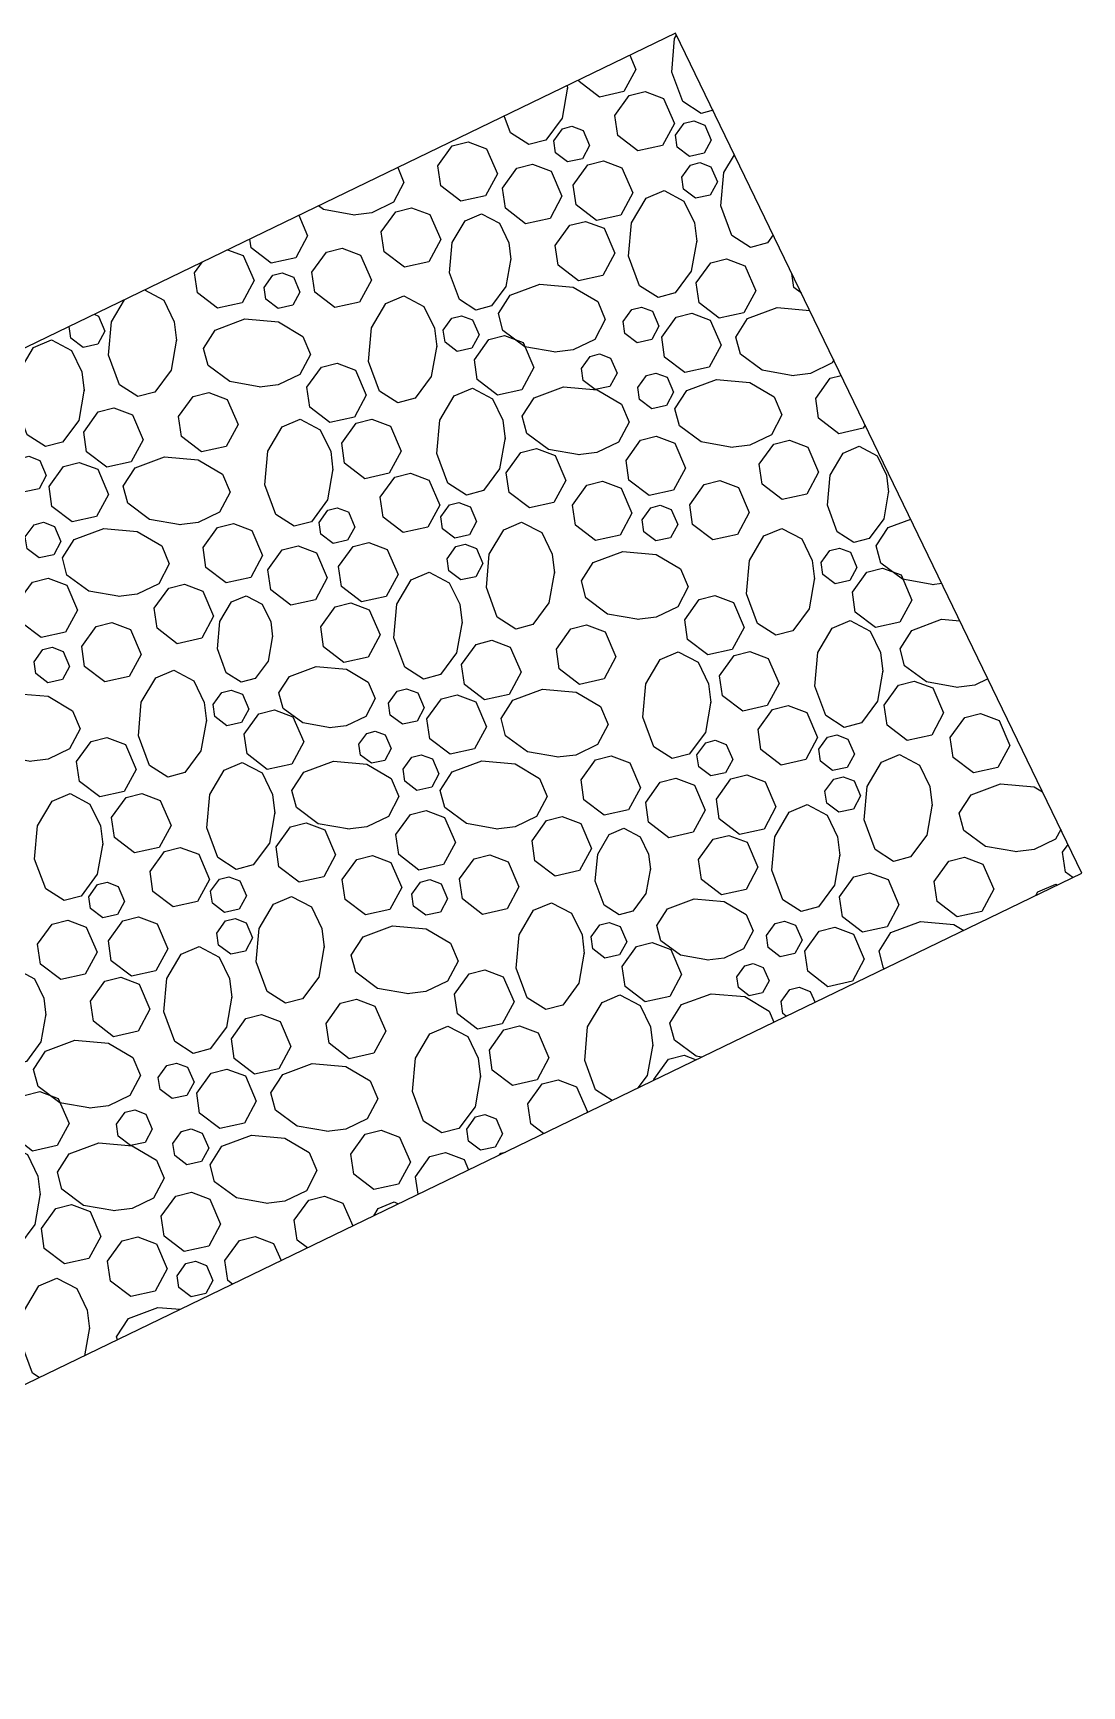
# Model space of a CAD drawing. Header units: inches. Extents: x 3312 to 5850, y 7905 to 11961.
# Drawn here: x 5739.2 to 5750.44, y 11289.97 to 11307.68 of the extents above; entities that cross this region are included whole.
import ezdxf

# ---------------------------------------------------------------- set-up
doc = ezdxf.new("R2010")
doc.units = ezdxf.units.IN
doc.header["$LTSCALE"] = 80
doc.header["$MEASUREMENT"] = 0
doc.layers.add('PAVING', color=7, linetype='Continuous')

# ---------------------------------------------------------------- blocks, each defined once
blk = doc.blocks.new('riprap2')
at = {"layer": 'PAVING', "color": 1, "flags": 128}
blk.add_lwpolyline([(5767.186, 11311.991), (5762.832, 11320.994), (5744.827, 11312.286), (5749.181, 11303.284)], close=True, dxfattribs=at)
for points in [[(5763.233, 11320.166), (5763.105, 11320.133), (5762.908, 11320.259), (5762.79, 11320.576), (5762.821, 11320.935), (5762.843, 11320.971)], [(5762.34, 11320.756), (5762.406, 11320.602), (5762.279, 11320.366), (5762.016, 11320.308), (5761.799, 11320.473), (5761.796, 11320.493)], [(5761.675, 11320.413), (5761.616, 11320.08), (5761.443, 11319.847), (5761.26, 11319.798), (5761.063, 11319.925), (5760.996, 11320.106)], [(5761.671, 11320.432), (5761.675, 11320.398)], [(5762.703, 11320.293), (5762.819, 11320.025), (5762.691, 11319.788), (5762.429, 11319.73), (5762.212, 11319.896), (5762.181, 11320.109), (5762.336, 11320.325), (5762.505, 11320.367), (5762.703, 11320.293)], [(5763.145, 11320.008), (5763.214, 11319.847), (5763.138, 11319.705), (5762.98, 11319.671), (5762.85, 11319.77), (5762.832, 11319.898), (5762.925, 11320.027), (5763.026, 11320.053), (5763.145, 11320.008)], [(5761.84, 11319.95), (5761.909, 11319.789), (5761.833, 11319.647), (5761.675, 11319.613), (5761.545, 11319.712), (5761.527, 11319.84), (5761.62, 11319.969), (5761.721, 11319.995), (5761.84, 11319.95)], [(5760.806, 11319.754), (5760.922, 11319.485), (5760.794, 11319.249), (5760.532, 11319.191), (5760.315, 11319.356), (5760.284, 11319.57), (5760.439, 11319.785), (5760.608, 11319.828), (5760.806, 11319.754)], [(5763.879, 11318.83), (5763.816, 11318.746), (5763.633, 11318.697), (5763.436, 11318.824), (5763.318, 11319.141), (5763.35, 11319.499), (5763.463, 11319.69)], [(5759.854, 11319.553), (5759.921, 11319.394), (5759.809, 11319.18), (5759.577, 11319.068), (5759.376, 11319.044)], [(5761.499, 11319.513), (5761.614, 11319.245), (5761.487, 11319.008), (5761.224, 11318.951), (5761.008, 11319.116), (5760.977, 11319.33), (5761.132, 11319.545), (5761.3, 11319.588), (5761.499, 11319.513)], [(5762.257, 11319.549), (5762.373, 11319.281), (5762.245, 11319.044), (5761.983, 11318.987), (5761.766, 11319.152), (5761.735, 11319.365), (5761.891, 11319.581), (5762.059, 11319.624), (5762.257, 11319.549)], [(5763.211, 11319.56), (5763.281, 11319.399), (5763.204, 11319.257), (5763.047, 11319.223), (5762.917, 11319.322), (5762.899, 11319.45), (5762.992, 11319.579), (5763.092, 11319.605), (5763.211, 11319.56)], [(5763.058, 11318.775), (5762.999, 11318.442), (5762.827, 11318.209), (5762.644, 11318.16), (5762.447, 11318.287), (5762.329, 11318.604), (5762.36, 11318.962), (5762.515, 11319.224), (5762.708, 11319.306), (5762.922, 11319.193), (5763.034, 11318.961), (5763.058, 11318.76)], [(5758.795, 11319.041), (5758.889, 11318.822), (5758.762, 11318.585), (5758.499, 11318.527), (5758.283, 11318.692), (5758.269, 11318.787)], [(5759.391, 11319.044), (5759.058, 11319.103), (5759.004, 11319.142)], [(5760.2, 11319.048), (5760.315, 11318.78), (5760.188, 11318.543), (5759.926, 11318.485), (5759.709, 11318.65), (5759.678, 11318.864), (5759.833, 11319.079), (5760.002, 11319.122), (5760.2, 11319.048)], [(5761.066, 11318.579), (5761.013, 11318.279), (5760.858, 11318.07), (5760.693, 11318.026), (5760.516, 11318.14), (5760.41, 11318.425), (5760.438, 11318.748), (5760.577, 11318.983), (5760.751, 11319.057), (5760.944, 11318.955), (5761.044, 11318.747), (5761.066, 11318.566)], [(5762.065, 11318.902), (5762.181, 11318.634), (5762.053, 11318.397), (5761.791, 11318.34), (5761.574, 11318.505), (5761.543, 11318.718), (5761.699, 11318.934), (5761.867, 11318.976), (5762.065, 11318.902)], [(5758.032, 11318.672), (5758.199, 11318.609)], [(5759.456, 11318.615), (5759.572, 11318.346), (5759.445, 11318.11), (5759.182, 11318.052), (5758.965, 11318.217), (5758.935, 11318.431), (5759.09, 11318.646), (5759.258, 11318.689), (5759.456, 11318.615)], [(5758.2, 11318.609), (5758.315, 11318.341), (5758.188, 11318.104), (5757.925, 11318.047), (5757.709, 11318.212), (5757.678, 11318.425), (5757.761, 11318.542)], [(5763.575, 11318.502), (5763.691, 11318.233), (5763.563, 11317.997), (5763.3, 11317.939), (5763.084, 11318.104), (5763.053, 11318.317), (5763.208, 11318.533), (5763.377, 11318.576), (5763.575, 11318.501)], [(5758.737, 11318.38), (5758.806, 11318.219), (5758.73, 11318.077), (5758.572, 11318.042), (5758.442, 11318.141), (5758.423, 11318.269), (5758.517, 11318.398), (5758.617, 11318.424), (5758.737, 11318.379)], [(5761.549, 11317.574), (5761.215, 11317.632), (5760.982, 11317.805), (5760.934, 11317.988), (5761.061, 11318.185), (5761.378, 11318.303), (5761.736, 11318.271), (5761.997, 11318.117), (5762.079, 11317.924), (5761.966, 11317.71), (5761.735, 11317.598), (5761.534, 11317.573)], [(5764.18, 11318.208), (5764.1, 11318.269), (5764.079, 11318.416)], [(5757.484, 11317.713), (5757.425, 11317.38), (5757.253, 11317.147), (5757.07, 11317.099), (5756.872, 11317.225), (5756.755, 11317.542), (5756.786, 11317.901), (5756.926, 11318.137)], [(5757.14, 11318.241), (5757.348, 11318.131), (5757.459, 11317.9), (5757.484, 11317.698)], [(5760.272, 11317.646), (5760.213, 11317.313), (5760.04, 11317.08), (5759.857, 11317.031), (5759.66, 11317.158), (5759.542, 11317.475), (5759.573, 11317.834), (5759.728, 11318.095), (5759.921, 11318.177), (5760.135, 11318.064), (5760.247, 11317.832), (5760.272, 11317.631)], [(5756.648, 11317.962), (5756.717, 11317.801), (5756.64, 11317.659), (5756.483, 11317.624), (5756.353, 11317.723), (5756.335, 11317.851)], [(5756.6, 11317.98), (5756.648, 11317.962)], [(5758.388, 11317.201), (5758.055, 11317.259), (5757.822, 11317.432), (5757.774, 11317.615), (5757.9, 11317.812), (5758.217, 11317.93), (5758.576, 11317.898), (5758.837, 11317.744), (5758.919, 11317.551), (5758.806, 11317.336), (5758.575, 11317.225), (5758.373, 11317.201)], [(5760.656, 11317.921), (5760.726, 11317.76), (5760.649, 11317.618), (5760.492, 11317.583), (5760.362, 11317.682), (5760.343, 11317.81), (5760.436, 11317.94), (5760.538, 11317.965), (5760.656, 11317.921)], [(5762.584, 11318.013), (5762.653, 11317.852), (5762.576, 11317.71), (5762.419, 11317.675), (5762.289, 11317.774), (5762.27, 11317.902), (5762.364, 11318.032), (5762.465, 11318.057), (5762.584, 11318.013)], [(5763.204, 11317.918), (5763.32, 11317.65), (5763.192, 11317.413), (5762.93, 11317.355), (5762.713, 11317.52), (5762.683, 11317.734), (5762.838, 11317.949), (5763.006, 11317.992), (5763.204, 11317.918)], [(5764.092, 11317.322), (5763.759, 11317.381), (5763.526, 11317.554), (5763.477, 11317.737), (5763.604, 11317.934), (5763.921, 11318.052), (5764.27, 11318.021)], [(5761.198, 11317.677), (5761.314, 11317.409), (5761.186, 11317.172), (5760.924, 11317.115), (5760.707, 11317.28), (5760.677, 11317.493), (5760.832, 11317.709), (5761, 11317.752), (5761.198, 11317.677)], [(5756.494, 11317.177), (5756.436, 11316.844), (5756.263, 11316.61), (5756.08, 11316.562), (5755.883, 11316.688), (5755.765, 11317.006), (5755.797, 11317.364), (5755.951, 11317.625), (5756.144, 11317.707), (5756.358, 11317.594), (5756.47, 11317.363), (5756.494, 11317.162)], [(5759.403, 11317.383), (5759.518, 11317.114), (5759.391, 11316.878), (5759.128, 11316.82), (5758.912, 11316.985), (5758.881, 11317.198), (5759.036, 11317.414), (5759.205, 11317.457), (5759.403, 11317.383)], [(5762.136, 11317.511), (5762.205, 11317.35), (5762.129, 11317.208), (5761.971, 11317.173), (5761.841, 11317.272), (5761.823, 11317.4), (5761.916, 11317.529), (5762.017, 11317.555), (5762.136, 11317.511)], [(5764.527, 11317.491), (5764.51, 11317.459), (5764.278, 11317.347), (5764.077, 11317.322)], [(5762.74, 11317.305), (5762.81, 11317.145), (5762.733, 11317.002), (5762.576, 11316.968), (5762.446, 11317.067), (5762.428, 11317.195), (5762.521, 11317.324), (5762.622, 11317.35), (5762.74, 11317.305)], [(5763.44, 11316.554), (5763.107, 11316.612), (5762.874, 11316.785), (5762.825, 11316.968), (5762.952, 11317.165), (5763.269, 11317.283), (5763.627, 11317.251), (5763.889, 11317.097), (5763.971, 11316.904), (5763.858, 11316.69), (5763.627, 11316.578), (5763.425, 11316.553)], [(5764.863, 11316.795), (5764.843, 11316.759), (5764.581, 11316.701), (5764.364, 11316.866), (5764.334, 11317.079), (5764.489, 11317.295), (5764.607, 11317.325)], [(5758.028, 11317.068), (5758.143, 11316.8), (5758.016, 11316.563), (5757.753, 11316.505), (5757.536, 11316.67), (5757.506, 11316.884), (5757.661, 11317.099), (5757.829, 11317.142), (5758.028, 11317.068)], [(5761.005, 11316.659), (5760.946, 11316.325), (5760.773, 11316.093), (5760.59, 11316.044), (5760.393, 11316.171), (5760.275, 11316.487), (5760.307, 11316.846), (5760.461, 11317.107), (5760.654, 11317.189), (5760.869, 11317.076), (5760.98, 11316.845), (5761.005, 11316.644)], [(5761.803, 11316.473), (5761.47, 11316.532), (5761.237, 11316.704), (5761.188, 11316.887), (5761.315, 11317.085), (5761.632, 11317.202), (5761.99, 11317.171), (5762.252, 11317.016), (5762.333, 11316.824), (5762.221, 11316.609), (5761.989, 11316.498), (5761.788, 11316.473)], [(5757.011, 11316.903), (5757.127, 11316.635), (5756.999, 11316.398), (5756.737, 11316.341), (5756.52, 11316.506), (5756.49, 11316.719), (5756.645, 11316.935), (5756.813, 11316.978), (5757.011, 11316.903)], [(5759.16, 11316.324), (5759.101, 11315.991), (5758.929, 11315.758), (5758.746, 11315.71), (5758.549, 11315.836), (5758.431, 11316.153), (5758.463, 11316.512), (5758.617, 11316.773), (5758.81, 11316.855), (5759.024, 11316.742), (5759.136, 11316.511), (5759.16, 11316.309)], [(5759.776, 11316.782), (5759.891, 11316.514), (5759.764, 11316.277), (5759.501, 11316.219), (5759.285, 11316.384), (5759.254, 11316.598), (5759.409, 11316.813), (5759.578, 11316.856), (5759.776, 11316.782)], [(5762.823, 11316.599), (5762.939, 11316.331), (5762.811, 11316.095), (5762.549, 11316.037), (5762.332, 11316.202), (5762.301, 11316.415), (5762.457, 11316.631), (5762.625, 11316.674), (5762.823, 11316.6)], [(5761.54, 11316.467), (5761.655, 11316.199), (5761.528, 11315.962), (5761.265, 11315.905), (5761.049, 11316.07), (5761.018, 11316.283), (5761.173, 11316.499), (5761.341, 11316.542), (5761.54, 11316.467)], [(5764.249, 11316.558), (5764.365, 11316.289), (5764.237, 11316.053), (5763.975, 11315.995), (5763.758, 11316.16), (5763.727, 11316.374), (5763.883, 11316.589), (5764.051, 11316.632), (5764.249, 11316.558)], [(5765.115, 11316.089), (5765.062, 11315.789), (5764.907, 11315.579), (5764.743, 11315.536), (5764.565, 11315.649), (5764.459, 11315.935), (5764.487, 11316.258), (5764.626, 11316.493), (5764.8, 11316.566), (5764.993, 11316.465), (5765.093, 11316.257), (5765.115, 11316.075)], [(5756.02, 11316.414), (5756.089, 11316.253), (5756.013, 11316.111), (5755.855, 11316.077), (5755.725, 11316.176), (5755.707, 11316.304), (5755.8, 11316.433), (5755.901, 11316.459), (5756.02, 11316.414)], [(5756.64, 11316.32), (5756.756, 11316.051), (5756.628, 11315.815), (5756.366, 11315.757), (5756.149, 11315.922), (5756.119, 11316.136), (5756.274, 11316.351), (5756.442, 11316.394), (5756.64, 11316.32)], [(5757.528, 11315.724), (5757.195, 11315.783), (5756.962, 11315.955), (5756.914, 11316.138), (5757.04, 11316.336), (5757.357, 11316.453), (5757.716, 11316.422), (5757.977, 11316.268), (5758.059, 11316.074), (5757.946, 11315.86), (5757.715, 11315.749), (5757.513, 11315.724)], [(5760.188, 11316.205), (5760.304, 11315.936), (5760.176, 11315.7), (5759.914, 11315.642), (5759.697, 11315.807), (5759.667, 11316.02), (5759.822, 11316.236), (5759.99, 11316.279), (5760.188, 11316.204)], [(5762.249, 11316.119), (5762.364, 11315.851), (5762.237, 11315.614), (5761.974, 11315.556), (5761.758, 11315.721), (5761.727, 11315.935), (5761.882, 11316.151), (5762.05, 11316.193), (5762.249, 11316.119)], [(5763.506, 11316.125), (5763.621, 11315.856), (5763.494, 11315.62), (5763.231, 11315.562), (5763.014, 11315.727), (5762.984, 11315.94), (5763.139, 11316.156), (5763.307, 11316.199), (5763.506, 11316.125)], [(5759.326, 11315.862), (5759.395, 11315.701), (5759.318, 11315.559), (5759.161, 11315.524), (5759.031, 11315.623), (5759.012, 11315.751), (5759.105, 11315.881), (5759.206, 11315.906), (5759.325, 11315.862)], [(5760.63, 11315.92), (5760.7, 11315.759), (5760.623, 11315.617), (5760.465, 11315.582), (5760.335, 11315.681), (5760.317, 11315.809), (5760.41, 11315.938), (5760.511, 11315.964), (5760.63, 11315.919)], [(5762.786, 11315.889), (5762.855, 11315.728), (5762.779, 11315.586), (5762.621, 11315.552), (5762.491, 11315.651), (5762.473, 11315.779), (5762.566, 11315.908), (5762.667, 11315.934), (5762.786, 11315.889)], [(5756.177, 11315.707), (5756.246, 11315.546), (5756.17, 11315.404), (5756.012, 11315.37), (5755.882, 11315.468), (5755.864, 11315.597), (5755.957, 11315.726), (5756.058, 11315.752), (5756.177, 11315.707)], [(5756.876, 11314.955), (5756.543, 11315.014), (5756.31, 11315.186), (5756.261, 11315.37), (5756.388, 11315.567), (5756.705, 11315.685), (5757.064, 11315.653), (5757.325, 11315.499), (5757.407, 11315.306), (5757.294, 11315.092), (5757.063, 11314.98), (5756.861, 11314.955)], [(5758.291, 11315.665), (5758.407, 11315.397), (5758.28, 11315.16), (5758.017, 11315.103), (5757.8, 11315.268), (5757.77, 11315.481), (5757.925, 11315.697), (5758.093, 11315.74), (5758.291, 11315.665)], [(5761.533, 11315.223), (5761.474, 11314.89), (5761.302, 11314.657), (5761.119, 11314.608), (5760.921, 11314.735), (5760.804, 11315.052), (5760.835, 11315.411), (5760.99, 11315.672), (5761.182, 11315.754), (5761.397, 11315.641), (5761.508, 11315.41), (5761.533, 11315.208)], [(5764.321, 11315.156), (5764.262, 11314.823), (5764.089, 11314.59), (5763.906, 11314.541), (5763.709, 11314.668), (5763.591, 11314.985), (5763.623, 11315.343), (5763.777, 11315.605), (5763.97, 11315.686), (5764.184, 11315.574), (5764.296, 11315.342), (5764.321, 11315.141)], [(5765.598, 11315.083), (5765.265, 11315.142), (5765.032, 11315.314), (5764.983, 11315.498), (5765.11, 11315.695), (5765.352, 11315.785)], [(5758.984, 11315.425), (5759.1, 11315.157), (5758.972, 11314.92), (5758.71, 11314.863), (5758.493, 11315.027), (5758.462, 11315.241), (5758.617, 11315.457), (5758.786, 11315.499), (5758.984, 11315.425)], [(5759.743, 11315.461), (5759.858, 11315.192), (5759.731, 11314.956), (5759.468, 11314.898), (5759.252, 11315.063), (5759.221, 11315.277), (5759.376, 11315.492), (5759.544, 11315.535), (5759.742, 11315.461)], [(5760.697, 11315.472), (5760.766, 11315.31), (5760.69, 11315.169), (5760.532, 11315.134), (5760.402, 11315.233), (5760.384, 11315.361), (5760.477, 11315.491), (5760.578, 11315.516), (5760.697, 11315.472)], [(5762.438, 11314.71), (5762.104, 11314.769), (5761.871, 11314.941), (5761.823, 11315.125), (5761.949, 11315.322), (5762.266, 11315.439), (5762.625, 11315.408), (5762.886, 11315.254), (5762.968, 11315.061), (5762.855, 11314.846), (5762.624, 11314.735), (5762.422, 11314.71)], [(5764.706, 11315.43), (5764.775, 11315.269), (5764.698, 11315.127), (5764.541, 11315.093), (5764.411, 11315.192), (5764.392, 11315.32), (5764.486, 11315.449), (5764.587, 11315.475), (5764.705, 11315.43)], [(5765.248, 11315.187), (5765.363, 11314.919), (5765.236, 11314.682), (5764.973, 11314.624), (5764.756, 11314.789), (5764.726, 11315.003), (5764.881, 11315.219), (5765.049, 11315.261), (5765.248, 11315.187)], [(5756.307, 11315.079), (5756.423, 11314.811), (5756.295, 11314.574), (5756.033, 11314.517), (5755.816, 11314.682), (5755.785, 11314.895), (5755.941, 11315.111), (5756.109, 11315.154), (5756.307, 11315.079)], [(5757.767, 11315.014), (5757.882, 11314.746), (5757.755, 11314.509), (5757.492, 11314.451), (5757.276, 11314.617), (5757.245, 11314.83), (5757.4, 11315.045), (5757.568, 11315.088), (5757.767, 11315.014)], [(5760.544, 11314.686), (5760.485, 11314.353), (5760.313, 11314.12), (5760.129, 11314.072), (5759.932, 11314.198), (5759.814, 11314.515), (5759.846, 11314.874), (5760, 11315.135), (5760.193, 11315.217), (5760.407, 11315.104), (5760.519, 11314.873), (5760.544, 11314.671)], [(5765.685, 11315.096), (5765.583, 11315.083)], [(5758.513, 11314.535), (5758.465, 11314.265), (5758.326, 11314.077), (5758.177, 11314.038), (5758.017, 11314.14), (5757.922, 11314.396), (5757.948, 11314.687), (5758.073, 11314.899), (5758.229, 11314.965), (5758.402, 11314.874), (5758.493, 11314.686), (5758.513, 11314.523)], [(5763.452, 11314.892), (5763.567, 11314.624), (5763.44, 11314.387), (5763.177, 11314.33), (5762.961, 11314.495), (5762.93, 11314.708), (5763.085, 11314.924), (5763.254, 11314.967), (5763.452, 11314.892)], [(5759.55, 11314.813), (5759.666, 11314.545), (5759.538, 11314.308), (5759.276, 11314.251), (5759.059, 11314.416), (5759.029, 11314.63), (5759.184, 11314.845), (5759.352, 11314.888), (5759.55, 11314.813)], [(5756.99, 11314.604), (5757.105, 11314.336), (5756.978, 11314.099), (5756.715, 11314.041), (5756.499, 11314.206), (5756.468, 11314.42), (5756.623, 11314.636), (5756.791, 11314.678), (5756.99, 11314.604)], [(5762.077, 11314.578), (5762.192, 11314.309), (5762.065, 11314.073), (5761.802, 11314.015), (5761.586, 11314.18), (5761.555, 11314.393), (5761.71, 11314.609), (5761.878, 11314.652), (5762.077, 11314.578)], [(5765.054, 11314.168), (5764.995, 11313.835), (5764.823, 11313.602), (5764.64, 11313.554), (5764.442, 11313.68), (5764.325, 11313.997), (5764.356, 11314.356), (5764.511, 11314.617), (5764.703, 11314.699), (5764.918, 11314.586), (5765.029, 11314.355), (5765.054, 11314.153)], [(5765.852, 11313.983), (5765.519, 11314.041), (5765.286, 11314.214), (5765.238, 11314.397), (5765.364, 11314.594), (5765.681, 11314.712), (5765.879, 11314.695)], [(5756.27, 11314.369), (5756.339, 11314.208), (5756.263, 11314.066), (5756.105, 11314.031), (5755.975, 11314.13), (5755.957, 11314.258), (5756.05, 11314.388), (5756.151, 11314.414), (5756.27, 11314.369)], [(5761.06, 11314.413), (5761.176, 11314.145), (5761.049, 11313.908), (5760.786, 11313.85), (5760.569, 11314.015), (5760.539, 11314.229), (5760.694, 11314.444), (5760.862, 11314.487), (5761.06, 11314.413)], [(5759.135, 11313.55), (5758.836, 11313.603), (5758.626, 11313.758), (5758.582, 11313.923), (5758.696, 11314.1), (5758.981, 11314.206), (5759.304, 11314.178), (5759.539, 11314.039), (5759.613, 11313.865), (5759.511, 11313.672), (5759.303, 11313.572), (5759.122, 11313.55)], [(5763.209, 11313.834), (5763.151, 11313.501), (5762.978, 11313.268), (5762.795, 11313.219), (5762.598, 11313.346), (5762.48, 11313.663), (5762.512, 11314.021), (5762.666, 11314.283), (5762.859, 11314.365), (5763.073, 11314.252), (5763.185, 11314.021), (5763.209, 11313.819)], [(5763.825, 11314.291), (5763.941, 11314.023), (5763.813, 11313.787), (5763.551, 11313.729), (5763.334, 11313.894), (5763.303, 11314.107), (5763.458, 11314.323), (5763.627, 11314.366), (5763.825, 11314.291)], [(5757.805, 11313.635), (5757.746, 11313.302), (5757.573, 11313.069), (5757.39, 11313.021), (5757.193, 11313.147), (5757.075, 11313.464), (5757.107, 11313.823), (5757.261, 11314.084), (5757.454, 11314.166), (5757.669, 11314.053), (5757.78, 11313.822), (5757.805, 11313.62)], [(5765.589, 11313.977), (5765.704, 11313.709), (5765.577, 11313.472), (5765.314, 11313.415), (5765.098, 11313.579), (5765.067, 11313.793), (5765.222, 11314.008), (5765.39, 11314.051), (5765.589, 11313.977)], [(5766.178, 11314.075), (5766.039, 11314.007), (5765.837, 11313.983)], [(5755.921, 11313.19), (5755.588, 11313.248), (5755.356, 11313.421), (5755.307, 11313.604), (5755.434, 11313.801), (5755.75, 11313.919), (5756.109, 11313.887), (5756.37, 11313.733), (5756.452, 11313.54), (5756.339, 11313.326), (5756.108, 11313.214), (5755.906, 11313.19)], [(5758.19, 11313.91), (5758.259, 11313.749), (5758.182, 11313.607), (5758.025, 11313.572), (5757.895, 11313.671), (5757.877, 11313.799), (5757.97, 11313.929), (5758.071, 11313.954), (5758.19, 11313.91)], [(5760.069, 11313.924), (5760.138, 11313.763), (5760.062, 11313.621), (5759.904, 11313.587), (5759.774, 11313.686), (5759.756, 11313.814), (5759.849, 11313.943), (5759.95, 11313.969), (5760.069, 11313.924)], [(5760.69, 11313.829), (5760.805, 11313.561), (5760.678, 11313.324), (5760.415, 11313.267), (5760.198, 11313.432), (5760.168, 11313.645), (5760.323, 11313.861), (5760.491, 11313.904), (5760.69, 11313.829)], [(5761.577, 11313.234), (5761.244, 11313.292), (5761.011, 11313.465), (5760.963, 11313.648), (5761.089, 11313.845), (5761.406, 11313.963), (5761.765, 11313.931), (5762.026, 11313.777), (5762.108, 11313.584), (5761.995, 11313.37), (5761.764, 11313.258), (5761.562, 11313.234)], [(5758.732, 11313.667), (5758.847, 11313.398), (5758.72, 11313.161), (5758.457, 11313.104), (5758.24, 11313.269), (5758.21, 11313.482), (5758.365, 11313.698), (5758.533, 11313.741), (5758.732, 11313.666)], [(5764.238, 11313.714), (5764.353, 11313.446), (5764.226, 11313.209), (5763.963, 11313.151), (5763.746, 11313.317), (5763.716, 11313.53), (5763.871, 11313.746), (5764.039, 11313.788), (5764.237, 11313.714)], [(5766.298, 11313.629), (5766.413, 11313.36), (5766.286, 11313.124), (5766.024, 11313.066), (5765.807, 11313.231), (5765.776, 11313.445), (5765.931, 11313.66), (5766.1, 11313.703), (5766.298, 11313.629)], [(5759.721, 11313.473), (5759.784, 11313.328), (5759.715, 11313.201), (5759.573, 11313.169), (5759.456, 11313.258), (5759.439, 11313.374), (5759.523, 11313.49), (5759.614, 11313.513), (5759.721, 11313.473)], [(5756.936, 11313.372), (5757.052, 11313.103), (5756.924, 11312.867), (5756.661, 11312.809), (5756.445, 11312.974), (5756.414, 11313.187), (5756.569, 11313.403), (5756.738, 11313.446), (5756.936, 11313.372)], [(5763.375, 11313.372), (5763.444, 11313.21), (5763.367, 11313.068), (5763.21, 11313.034), (5763.08, 11313.133), (5763.061, 11313.261), (5763.155, 11313.39), (5763.255, 11313.416), (5763.374, 11313.371)], [(5764.679, 11313.429), (5764.749, 11313.268), (5764.672, 11313.126), (5764.515, 11313.092), (5764.385, 11313.191), (5764.366, 11313.319), (5764.459, 11313.448), (5764.56, 11313.474), (5764.679, 11313.429)], [(5758.538, 11312.648), (5758.479, 11312.315), (5758.307, 11312.082), (5758.124, 11312.033), (5757.926, 11312.16), (5757.809, 11312.477), (5757.84, 11312.835), (5757.995, 11313.097), (5758.187, 11313.178), (5758.402, 11313.066), (5758.513, 11312.834), (5758.538, 11312.633)], [(5759.336, 11312.462), (5759.003, 11312.521), (5758.77, 11312.694), (5758.721, 11312.877), (5758.848, 11313.074), (5759.165, 11313.192), (5759.524, 11313.16), (5759.785, 11313.006), (5759.867, 11312.813), (5759.754, 11312.599), (5759.523, 11312.487), (5759.321, 11312.462)], [(5760.226, 11313.217), (5760.295, 11313.056), (5760.219, 11312.914), (5760.061, 11312.879), (5759.931, 11312.978), (5759.913, 11313.106), (5760.006, 11313.236), (5760.107, 11313.261), (5760.226, 11313.217)], [(5760.925, 11312.465), (5760.592, 11312.524), (5760.359, 11312.696), (5760.311, 11312.879), (5760.437, 11313.077), (5760.754, 11313.194), (5761.113, 11313.163), (5761.374, 11313.008), (5761.456, 11312.815), (5761.343, 11312.601), (5761.112, 11312.489), (5760.91, 11312.465)], [(5762.341, 11313.175), (5762.456, 11312.907), (5762.329, 11312.67), (5762.066, 11312.612), (5761.849, 11312.777), (5761.819, 11312.991), (5761.974, 11313.206), (5762.142, 11313.249), (5762.34, 11313.175)], [(5765.582, 11312.733), (5765.524, 11312.4), (5765.351, 11312.167), (5765.168, 11312.118), (5764.97, 11312.245), (5764.853, 11312.562), (5764.885, 11312.92), (5765.039, 11313.181), (5765.232, 11313.263), (5765.446, 11313.15), (5765.558, 11312.919), (5765.582, 11312.718)], [(5763.033, 11312.935), (5763.149, 11312.666), (5763.021, 11312.43), (5762.759, 11312.372), (5762.542, 11312.537), (5762.512, 11312.751), (5762.666, 11312.966), (5762.835, 11313.009), (5763.033, 11312.935)], [(5763.792, 11312.97), (5763.907, 11312.702), (5763.78, 11312.465), (5763.518, 11312.408), (5763.3, 11312.573), (5763.27, 11312.786), (5763.425, 11313.002), (5763.594, 11313.045), (5763.791, 11312.97)], [(5764.746, 11312.981), (5764.815, 11312.82), (5764.739, 11312.678), (5764.582, 11312.644), (5764.451, 11312.743), (5764.433, 11312.871), (5764.526, 11313), (5764.627, 11313.026), (5764.746, 11312.981)], [(5756.693, 11312.314), (5756.635, 11311.98), (5756.462, 11311.747), (5756.279, 11311.699), (5756.082, 11311.826), (5755.964, 11312.142), (5755.996, 11312.501), (5756.15, 11312.762), (5756.343, 11312.844), (5756.557, 11312.731), (5756.669, 11312.5), (5756.694, 11312.299)], [(5757.309, 11312.771), (5757.425, 11312.503), (5757.297, 11312.266), (5757.035, 11312.209), (5756.818, 11312.373), (5756.787, 11312.587), (5756.943, 11312.803), (5757.111, 11312.845), (5757.309, 11312.771)], [(5766.487, 11312.22), (5766.153, 11312.278), (5765.921, 11312.451), (5765.872, 11312.634), (5765.999, 11312.831), (5766.315, 11312.949), (5766.674, 11312.918), (5766.764, 11312.864)], [(5760.356, 11312.589), (5760.472, 11312.32), (5760.344, 11312.084), (5760.082, 11312.026), (5759.865, 11312.191), (5759.835, 11312.405), (5759.99, 11312.62), (5760.158, 11312.663), (5760.356, 11312.589)], [(5764.593, 11312.196), (5764.534, 11311.863), (5764.362, 11311.63), (5764.178, 11311.581), (5763.981, 11311.708), (5763.863, 11312.025), (5763.895, 11312.383), (5764.049, 11312.645), (5764.242, 11312.727), (5764.457, 11312.614), (5764.568, 11312.383), (5764.593, 11312.181)], [(5759.073, 11312.457), (5759.188, 11312.188), (5759.061, 11311.952), (5758.799, 11311.894), (5758.582, 11312.059), (5758.551, 11312.273), (5758.706, 11312.488), (5758.875, 11312.531), (5759.073, 11312.457)], [(5761.816, 11312.524), (5761.931, 11312.255), (5761.804, 11312.019), (5761.541, 11311.961), (5761.325, 11312.126), (5761.294, 11312.34), (5761.449, 11312.555), (5761.617, 11312.598), (5761.816, 11312.524)], [(5762.562, 11312.045), (5762.514, 11311.775), (5762.375, 11311.586), (5762.226, 11311.547), (5762.066, 11311.65), (5761.971, 11311.906), (5761.997, 11312.197), (5762.122, 11312.408), (5762.278, 11312.475), (5762.452, 11312.383), (5762.542, 11312.196), (5762.562, 11312.033)], [(5766.959, 11312.46), (5766.904, 11312.356), (5766.673, 11312.244), (5766.472, 11312.22)], [(5757.722, 11312.194), (5757.837, 11311.925), (5757.71, 11311.689), (5757.447, 11311.631), (5757.23, 11311.796), (5757.2, 11312.01), (5757.355, 11312.225), (5757.523, 11312.268), (5757.722, 11312.194)], [(5763.599, 11312.323), (5763.715, 11312.055), (5763.588, 11311.818), (5763.325, 11311.761), (5763.109, 11311.926), (5763.078, 11312.139), (5763.233, 11312.355), (5763.401, 11312.397), (5763.599, 11312.323)], [(5767.089, 11311.944), (5767.01, 11312.004), (5766.979, 11312.218), (5767.037, 11312.299)], [(5759.782, 11312.108), (5759.898, 11311.84), (5759.77, 11311.603), (5759.508, 11311.546), (5759.291, 11311.711), (5759.26, 11311.924), (5759.415, 11312.14), (5759.584, 11312.183), (5759.782, 11312.108)], [(5761.039, 11312.114), (5761.154, 11311.845), (5761.027, 11311.609), (5760.764, 11311.551), (5760.548, 11311.716), (5760.517, 11311.93), (5760.672, 11312.145), (5760.841, 11312.188), (5761.039, 11312.114)], [(5766.126, 11312.087), (5766.241, 11311.819), (5766.114, 11311.582), (5765.851, 11311.525), (5765.635, 11311.69), (5765.604, 11311.903), (5765.759, 11312.119), (5765.928, 11312.162), (5766.126, 11312.087)], [(5756.859, 11311.851), (5756.928, 11311.69), (5756.851, 11311.548), (5756.694, 11311.513), (5756.564, 11311.612), (5756.546, 11311.74), (5756.639, 11311.87), (5756.74, 11311.896), (5756.859, 11311.851)], [(5758.163, 11311.909), (5758.233, 11311.748), (5758.156, 11311.606), (5757.999, 11311.571), (5757.869, 11311.67), (5757.85, 11311.798), (5757.943, 11311.928), (5758.044, 11311.954), (5758.163, 11311.909)], [(5760.319, 11311.879), (5760.388, 11311.718), (5760.312, 11311.576), (5760.154, 11311.541), (5760.024, 11311.64), (5760.006, 11311.768), (5760.099, 11311.897), (5760.2, 11311.923), (5760.319, 11311.878)], [(5765.11, 11311.923), (5765.225, 11311.654), (5765.098, 11311.418), (5764.835, 11311.36), (5764.619, 11311.525), (5764.588, 11311.738), (5764.743, 11311.954), (5764.911, 11311.997), (5765.109, 11311.923)], [(5759.066, 11311.212), (5759.008, 11310.879), (5758.835, 11310.646), (5758.652, 11310.598), (5758.455, 11310.724), (5758.337, 11311.041), (5758.369, 11311.4), (5758.523, 11311.661), (5758.716, 11311.743), (5758.93, 11311.63), (5759.042, 11311.399), (5759.066, 11311.197)], [(5763.184, 11311.06), (5762.885, 11311.112), (5762.675, 11311.268), (5762.631, 11311.432), (5762.745, 11311.61), (5763.031, 11311.716), (5763.353, 11311.687), (5763.588, 11311.548), (5763.662, 11311.375), (5763.56, 11311.182), (5763.352, 11311.082), (5763.171, 11311.059)], [(5766.691, 11311.752), (5766.715, 11311.792), (5766.908, 11311.874), (5766.925, 11311.865)], [(5761.854, 11311.145), (5761.795, 11310.812), (5761.623, 11310.579), (5761.44, 11310.531), (5761.242, 11310.657), (5761.125, 11310.974), (5761.156, 11311.332), (5761.31, 11311.594), (5761.504, 11311.676), (5761.718, 11311.563), (5761.83, 11311.331), (5761.854, 11311.13)], [(5756.517, 11311.414), (5756.633, 11311.146), (5756.505, 11310.909), (5756.243, 11310.852), (5756.026, 11311.017), (5755.996, 11311.23), (5756.151, 11311.446), (5756.319, 11311.489), (5756.517, 11311.414)], [(5757.276, 11311.45), (5757.391, 11311.182), (5757.264, 11310.945), (5757.001, 11310.887), (5756.785, 11311.052), (5756.754, 11311.266), (5756.909, 11311.481), (5757.078, 11311.524), (5757.276, 11311.45)], [(5758.23, 11311.461), (5758.3, 11311.3), (5758.223, 11311.158), (5758.066, 11311.124), (5757.935, 11311.222), (5757.917, 11311.35), (5758.01, 11311.48), (5758.111, 11311.505), (5758.23, 11311.461)], [(5759.971, 11310.699), (5759.638, 11310.758), (5759.405, 11310.93), (5759.356, 11311.114), (5759.483, 11311.311), (5759.799, 11311.429), (5760.158, 11311.397), (5760.42, 11311.243), (5760.501, 11311.05), (5760.388, 11310.835), (5760.157, 11310.724), (5759.956, 11310.699)], [(5762.239, 11311.42), (5762.308, 11311.258), (5762.232, 11311.116), (5762.074, 11311.082), (5761.944, 11311.181), (5761.926, 11311.309), (5762.019, 11311.439), (5762.12, 11311.464), (5762.239, 11311.419)], [(5764.118, 11311.434), (5764.187, 11311.273), (5764.111, 11311.131), (5763.954, 11311.096), (5763.823, 11311.195), (5763.805, 11311.323), (5763.898, 11311.453), (5763.999, 11311.478), (5764.118, 11311.434)], [(5764.739, 11311.339), (5764.854, 11311.071), (5764.727, 11310.834), (5764.464, 11310.776), (5764.248, 11310.941), (5764.217, 11311.155), (5764.372, 11311.37), (5764.54, 11311.413), (5764.739, 11311.339)], [(5765.07, 11310.968), (5765.06, 11310.975), (5765.012, 11311.158), (5765.139, 11311.355), (5765.455, 11311.473), (5765.814, 11311.441), (5765.92, 11311.379)], [(5758.077, 11310.676), (5758.018, 11310.342), (5757.846, 11310.109), (5757.663, 11310.061), (5757.465, 11310.188), (5757.348, 11310.505), (5757.379, 11310.863), (5757.533, 11311.124), (5757.726, 11311.206), (5757.941, 11311.093), (5758.052, 11310.862), (5758.077, 11310.661)], [(5762.781, 11311.176), (5762.896, 11310.908), (5762.769, 11310.671), (5762.506, 11310.614), (5762.29, 11310.778), (5762.259, 11310.992), (5762.414, 11311.208), (5762.582, 11311.25), (5762.781, 11311.176)], [(5763.77, 11310.983), (5763.833, 11310.838), (5763.764, 11310.71), (5763.622, 11310.679), (5763.505, 11310.768), (5763.488, 11310.883), (5763.573, 11311), (5763.663, 11311.023), (5763.77, 11310.983)], [(5756.084, 11310.484), (5756.031, 11310.185), (5755.876, 11309.975), (5755.711, 11309.931), (5755.533, 11310.045), (5755.427, 11310.33), (5755.456, 11310.653), (5755.595, 11310.888), (5755.768, 11310.962), (5755.961, 11310.86), (5756.062, 11310.652), (5756.084, 11310.471)], [(5757.084, 11310.803), (5757.199, 11310.534), (5757.072, 11310.298), (5756.809, 11310.24), (5756.593, 11310.405), (5756.562, 11310.619), (5756.717, 11310.834), (5756.886, 11310.877), (5757.084, 11310.803)], [(5760.985, 11310.882), (5761.101, 11310.613), (5760.973, 11310.377), (5760.711, 11310.319), (5760.494, 11310.484), (5760.463, 11310.697), (5760.619, 11310.913), (5760.787, 11310.956), (5760.985, 11310.881)], [(5762.152, 11309.556), (5761.975, 11309.669), (5761.858, 11309.986), (5761.889, 11310.345), (5762.044, 11310.606), (5762.236, 11310.688), (5762.451, 11310.575), (5762.563, 11310.344), (5762.587, 11310.143)], [(5763.111, 11310.02), (5763.052, 11310.031), (5762.819, 11310.203), (5762.771, 11310.386), (5762.897, 11310.584), (5763.214, 11310.701), (5763.573, 11310.67), (5763.834, 11310.515), (5763.885, 11310.395)], [(5764.018, 11310.459), (5763.981, 11310.488), (5763.962, 11310.616), (5764.055, 11310.745), (5764.156, 11310.771), (5764.275, 11310.726)], [(5764.275, 11310.726), (5764.326, 11310.608)], [(5758.594, 11310.402), (5758.709, 11310.134), (5758.582, 11309.897), (5758.319, 11309.84), (5758.103, 11310.005), (5758.072, 11310.218), (5758.227, 11310.434), (5758.395, 11310.477), (5758.594, 11310.402)], [(5759.61, 11310.567), (5759.726, 11310.299), (5759.598, 11310.062), (5759.335, 11310.004), (5759.119, 11310.169), (5759.088, 11310.383), (5759.243, 11310.598), (5759.412, 11310.641), (5759.61, 11310.567)], [(5760.742, 11309.823), (5760.684, 11309.49), (5760.511, 11309.257), (5760.328, 11309.209), (5760.131, 11309.335), (5760.013, 11309.652), (5760.045, 11310.011), (5760.199, 11310.272), (5760.392, 11310.354), (5760.607, 11310.241), (5760.718, 11310.01), (5760.743, 11309.808)], [(5761.358, 11310.281), (5761.474, 11310.012), (5761.347, 11309.776), (5761.084, 11309.718), (5760.867, 11309.883), (5760.837, 11310.097), (5760.992, 11310.312), (5761.16, 11310.355), (5761.358, 11310.281)], [(5756.567, 11309.475), (5756.234, 11309.533), (5756.001, 11309.705), (5755.953, 11309.888), (5756.079, 11310.086), (5756.396, 11310.204), (5756.755, 11310.172), (5757.016, 11310.017), (5757.098, 11309.825), (5756.985, 11309.611), (5756.754, 11309.499), (5756.552, 11309.474)], [(5762.587, 11310.157), (5762.529, 11309.824), (5762.429, 11309.691)], [(5757.602, 11309.913), (5757.672, 11309.752), (5757.595, 11309.61), (5757.438, 11309.576), (5757.308, 11309.675), (5757.289, 11309.803), (5757.382, 11309.932), (5757.483, 11309.958), (5757.602, 11309.913)], [(5759.111, 11309.223), (5758.778, 11309.282), (5758.545, 11309.454), (5758.496, 11309.637), (5758.623, 11309.835), (5758.939, 11309.952), (5759.298, 11309.921), (5759.559, 11309.766), (5759.641, 11309.574), (5759.528, 11309.359), (5759.297, 11309.248), (5759.096, 11309.223)], [(5762.602, 11309.774), (5762.6, 11309.782), (5762.756, 11309.998), (5762.924, 11310.041), (5763.053, 11309.992)], [(5758.223, 11309.819), (5758.338, 11309.55), (5758.211, 11309.313), (5757.948, 11309.256), (5757.732, 11309.421), (5757.701, 11309.634), (5757.856, 11309.85), (5758.024, 11309.893), (5758.223, 11309.819)], [(5761.417, 11309.201), (5761.28, 11309.306), (5761.249, 11309.519), (5761.404, 11309.735), (5761.572, 11309.778), (5761.771, 11309.703)], [(5756.217, 11309.578), (5756.333, 11309.31), (5756.205, 11309.073), (5755.942, 11309.015), (5755.726, 11309.18), (5755.695, 11309.394), (5755.85, 11309.61), (5756.019, 11309.652), (5756.217, 11309.578)], [(5761.771, 11309.703), (5761.887, 11309.435), (5761.882, 11309.426)], [(5757.155, 11309.411), (5757.224, 11309.25), (5757.147, 11309.108), (5756.99, 11309.074), (5756.86, 11309.173), (5756.842, 11309.301), (5756.935, 11309.43), (5757.036, 11309.456), (5757.155, 11309.411)], [(5757.759, 11309.206), (5757.829, 11309.045), (5757.752, 11308.903), (5757.595, 11308.868), (5757.465, 11308.967), (5757.446, 11309.095), (5757.539, 11309.225), (5757.64, 11309.251), (5757.759, 11309.206)], [(5759.874, 11309.164), (5759.99, 11308.896), (5759.862, 11308.659), (5759.599, 11308.602), (5759.383, 11308.767), (5759.352, 11308.98), (5759.507, 11309.196), (5759.676, 11309.238), (5759.874, 11309.164)], [(5760.908, 11309.361), (5760.977, 11309.199), (5760.9, 11309.058), (5760.743, 11309.023), (5760.613, 11309.122), (5760.595, 11309.25), (5760.688, 11309.38), (5760.789, 11309.405), (5760.908, 11309.361)], [(5756.023, 11308.559), (5755.965, 11308.226), (5755.792, 11307.993), (5755.609, 11307.945), (5755.412, 11308.071), (5755.294, 11308.388), (5755.326, 11308.746), (5755.48, 11309.008), (5755.673, 11309.09), (5755.887, 11308.977), (5755.999, 11308.746), (5756.023, 11308.544)], [(5756.822, 11308.374), (5756.489, 11308.432), (5756.256, 11308.605), (5756.207, 11308.788), (5756.333, 11308.985), (5756.65, 11309.103), (5757.009, 11309.071), (5757.27, 11308.917), (5757.352, 11308.724), (5757.239, 11308.51), (5757.008, 11308.398), (5756.806, 11308.374)], [(5758.458, 11308.454), (5758.126, 11308.513), (5757.892, 11308.685), (5757.844, 11308.868), (5757.971, 11309.066), (5758.287, 11309.184), (5758.646, 11309.152), (5758.907, 11308.998), (5758.989, 11308.805), (5758.876, 11308.59), (5758.645, 11308.479), (5758.443, 11308.454)], [(5760.072, 11308.551), (5760.045, 11308.74), (5760.2, 11308.955), (5760.368, 11308.998), (5760.566, 11308.924)], [(5760.566, 11308.924), (5760.614, 11308.813)], [(5760.946, 11308.973), (5760.958, 11308.991), (5761.01, 11309.004)], [(5757.842, 11308.5), (5757.957, 11308.232), (5757.83, 11307.995), (5757.567, 11307.938), (5757.351, 11308.103), (5757.32, 11308.316), (5757.475, 11308.532), (5757.643, 11308.575), (5757.842, 11308.5)], [(5758.886, 11307.977), (5758.777, 11308.061), (5758.746, 11308.274), (5758.901, 11308.49), (5759.069, 11308.533), (5759.268, 11308.458)], [(5756.558, 11308.368), (5756.674, 11308.1), (5756.546, 11307.863), (5756.284, 11307.805), (5756.067, 11307.97), (5756.037, 11308.184), (5756.192, 11308.4), (5756.36, 11308.442), (5756.558, 11308.368)], [(5759.268, 11308.458), (5759.373, 11308.213)], [(5759.599, 11308.322), (5759.644, 11308.398), (5759.817, 11308.471), (5759.861, 11308.449)], [(5757.268, 11308.02), (5757.383, 11307.751), (5757.256, 11307.515), (5756.993, 11307.457), (5756.776, 11307.622), (5756.746, 11307.835), (5756.901, 11308.051), (5757.069, 11308.094), (5757.267, 11308.02)], [(5758.084, 11307.589), (5758.033, 11307.628), (5758.002, 11307.841), (5758.158, 11308.057), (5758.326, 11308.099), (5758.524, 11308.025)], [(5758.524, 11308.025), (5758.604, 11307.841)], [(5757.804, 11307.79), (5757.874, 11307.629), (5757.797, 11307.487), (5757.64, 11307.452), (5757.51, 11307.551), (5757.491, 11307.679), (5757.584, 11307.809), (5757.686, 11307.834), (5757.804, 11307.79)], [(5756.014, 11306.588), (5755.94, 11306.636), (5755.822, 11306.952), (5755.854, 11307.311), (5756.008, 11307.572), (5756.201, 11307.654), (5756.415, 11307.541), (5756.527, 11307.31), (5756.552, 11307.109)], [(5756.85, 11306.992), (5756.841, 11307.025), (5756.968, 11307.222), (5757.285, 11307.34), (5757.525, 11307.319)], [(5756.552, 11307.124), (5756.499, 11306.822)]]:
    blk.add_lwpolyline(points, dxfattribs=at)

msp = doc.modelspace()

# ---------------------------------------------------------------- block references
msp.add_blockref('riprap2', (-16.745, -13.316))

doc.saveas('drawing.dxf')
